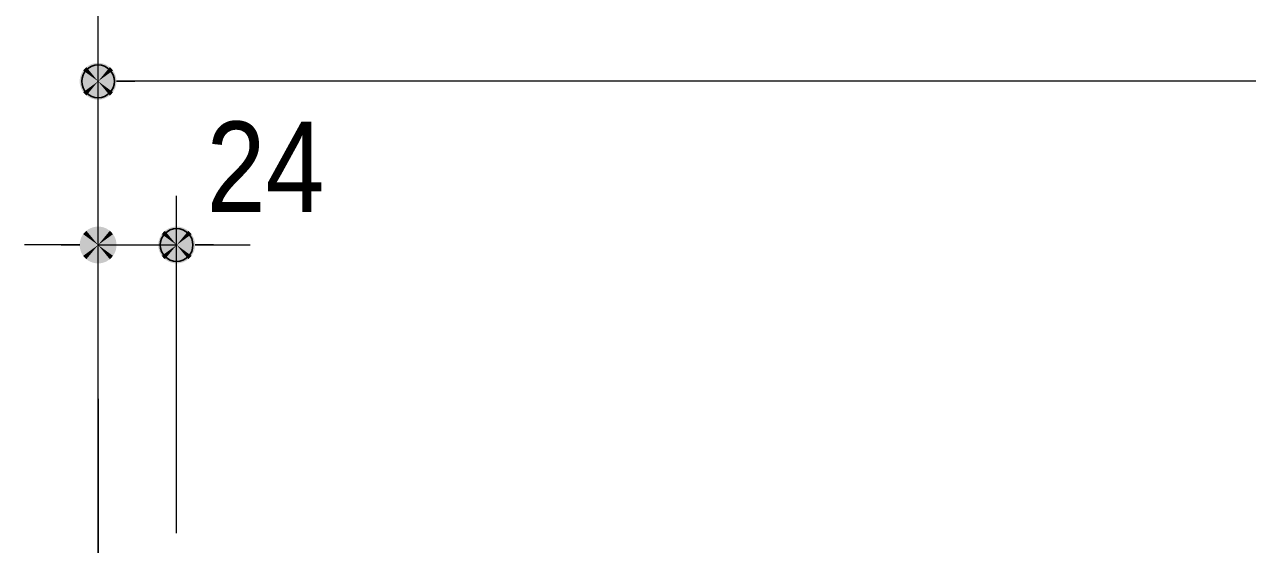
# Model space of a CAD drawing. Units: millimetres, scale not verified. Extents: x -4547 to 4547, y -2284 to 2284.
# Drawn here: x -3475.3 to -3101.4, y 600 to 758.9 of the extents above; entities that cross this region are included whole.
import ezdxf
from ezdxf.enums import TextEntityAlignment as Align

# ---------------------------------------------------------------- set-up
doc = ezdxf.new("R2010")
doc.units = ezdxf.units.MM
doc.header["$LTSCALE"] = 20
doc.header["$PDMODE"] = 32
doc.header["$PDSIZE"] = 10
for name, color, linetype, lineweight in [('0-1_3一般', 7, 'Continuous', 15), ('0-2_2寸法-1', 7, 'Continuous', 15), ('0-3_0', 7, 'Continuous', 25), ('0-5_2寸法-2', 7, 'Continuous', 15)]:
    doc.layers.add(name, color=color, linetype=linetype, lineweight=lineweight)
doc.layers.add('0-4_Defpoints', color=7, linetype='Continuous')
doc.styles.add('ＭＳ Ｐゴシック', font='')
doc.styles.get('ＭＳ Ｐゴシック').set_extended_font_data('MS PGothic')

# ---------------------------------------------------------------- blocks, each defined once
blk = doc.blocks.new('グループ-27')
at = {"layer": '0-1_3一般'}
blk.add_line((-42242.4, 12890.3), (-42242.4, 11830.3), dxfattribs=at)
blk.add_lwpolyline([(-9342.4, 12890.3), (-9342.4, 11830.3), (-42242.4, 11830.3), (-42242.4, 12890.3)], dxfattribs=at)
blk = doc.blocks.new('グループ-32')
at = {"layer": '0-1_3一般'}
blk.add_blockref('グループ-27', (0, 0), dxfattribs=at)
blk = doc.blocks.new('_Dot')
at = {"layer": '0-3_0'}
blk.add_line((-10, 0), (-20, 0), dxfattribs=at)
for points in [[(0, 0), (-8.09, 5.88), (-7.29, 6.85)], [(0, 0), (-7.29, 6.85), (-6.37, 7.71)], [(0, 0), (-6.37, 7.71), (-5.36, 8.44)], [(0, 0), (-5.36, 8.44), (-4.26, 9.05)], [(0, 0), (-4.26, 9.05), (-3.09, 9.51)], [(0, 0), (-3.09, 9.51), (-1.87, 9.82)], [(0, 0), (-1.87, 9.82), (-0.63, 9.98)], [(0, 0), (-0.63, 9.98), (0.63, 9.98)], [(0, 0), (0.63, 9.98), (1.87, 9.82)], [(0, 0), (1.87, 9.82), (3.09, 9.51)], [(0, 0), (3.09, 9.51), (4.26, 9.05)], [(0, 0), (4.26, 9.05), (5.36, 8.44)], [(0, 0), (5.36, 8.44), (6.37, 7.71)], [(0, 0), (6.37, 7.71), (7.29, 6.85)], [(0, 0), (7.29, 6.85), (8.09, 5.88)], [(0, 0), (-10, 0), (-9.92, 1.25)], [(0, 0), (-9.92, -1.25), (-10, 0)], [(0, 0), (-9.92, 1.25), (-9.69, 2.49)], [(0, 0), (-9.69, -2.49), (-9.92, -1.25)], [(0, 0), (-9.69, 2.49), (-9.3, 3.68)], [(0, 0), (-9.3, -3.68), (-9.69, -2.49)], [(0, 0), (-9.3, 3.68), (-8.76, 4.82)], [(0, 0), (-8.76, -4.82), (-9.3, -3.68)], [(0, 0), (-8.76, 4.82), (-8.09, 5.88)], [(0, 0), (-8.09, -5.88), (-8.76, -4.82)], [(0, 0), (-7.29, -6.85), (-8.09, -5.88)], [(0, 0), (-6.37, -7.71), (-7.29, -6.85)], [(0, 0), (-5.36, -8.44), (-6.37, -7.71)], [(0, 0), (-4.26, -9.05), (-5.36, -8.44)], [(0, 0), (-3.09, -9.51), (-4.26, -9.05)], [(0, 0), (-1.87, -9.82), (-3.09, -9.51)], [(0, 0), (-0.63, -9.98), (-1.87, -9.82)], [(0, 0), (0.63, -9.98), (-0.63, -9.98)], [(0, 0), (8.09, 5.88), (8.76, 4.82)], [(0, 0), (8.76, 4.82), (9.3, 3.68)], [(0, 0), (9.3, 3.68), (9.69, 2.49)], [(0, 0), (9.69, 2.49), (9.92, 1.25)], [(0, 0), (9.92, 1.25), (10, 0)], [(0, 0), (1.87, -9.82), (0.63, -9.98)], [(0, 0), (3.09, -9.51), (1.87, -9.82)], [(0, 0), (4.26, -9.05), (3.09, -9.51)], [(0, 0), (5.36, -8.44), (4.26, -9.05)], [(0, 0), (6.37, -7.71), (5.36, -8.44)], [(0, 0), (7.29, -6.85), (6.37, -7.71)], [(0, 0), (8.09, -5.88), (7.29, -6.85)], [(0, 0), (8.76, -4.82), (8.09, -5.88)], [(0, 0), (9.3, -3.68), (8.76, -4.82)], [(0, 0), (9.69, -2.49), (9.3, -3.68)], [(0, 0), (9.92, -1.25), (9.69, -2.49)], [(0, 0), (10, 0), (9.92, -1.25)]]:
    blk.add_solid(points, dxfattribs=at)

msp = doc.modelspace()

# ---------------------------------------------------------------- linework, layer by layer
at = {"layer": '0-2_2寸法-1'}
for p, q in [((-3452.75, 606.52), (-3452.75, 806.52)), ((-3452.75, 558.02), (-3452.75, 756.52)), ((-2616, 741.52), (-3441.49, 741.52))]:
    msp.add_line(p, q, dxfattribs=at)
at = {"layer": '0-4_Defpoints'}
for p in [(-3452.75, 741.52), (-3428.74, 691.52)]:
    msp.add_point(p, dxfattribs=at)
at = {"layer": '0-5_2寸法-2'}
for p, q in [((-3452.75, 606.52), (-3452.75, 706.52)), ((-3428.74, 603.52), (-3428.74, 706.52)), ((-3464, 691.52), (-3475.26, 691.52)), ((-3452.75, 691.52), (-3428.74, 691.52)), ((-3417.49, 691.52), (-3406.23, 691.52))]:
    msp.add_line(p, q, dxfattribs=at)

# ---------------------------------------------------------------- block references
at = {"layer": '0-1_3一般', "xscale": 0.05, "yscale": 0.05}
msp.add_blockref('グループ-32', (-1340.62, 0), dxfattribs=at)
at = {"layer": '0-2_2寸法-1', "xscale": 0.5627563, "yscale": 0.5627563, "rotation": 180}
msp.add_blockref('_Dot', (-3452.75, 741.52), dxfattribs=at)
at = {"layer": '0-5_2寸法-2', "xscale": 0.5627563, "yscale": 0.5627563}
msp.add_blockref('_Dot', (-3452.75, 691.52), dxfattribs=at)
at = {"layer": '0-5_2寸法-2', "xscale": 0.5627563, "yscale": 0.5627563, "rotation": 180}
msp.add_blockref('_Dot', (-3428.74, 691.52), dxfattribs=at)

# ---------------------------------------------------------------- texts
at = {"layer": '0-5_2寸法-2', "style": 'ＭＳ Ｐゴシック', "width": 0.9}
msp.add_text('24', height=27.57, dxfattribs=at).set_placement((-3419.61, 693.38), align=Align.BOTTOM_LEFT)

doc.saveas('drawing.dxf')
